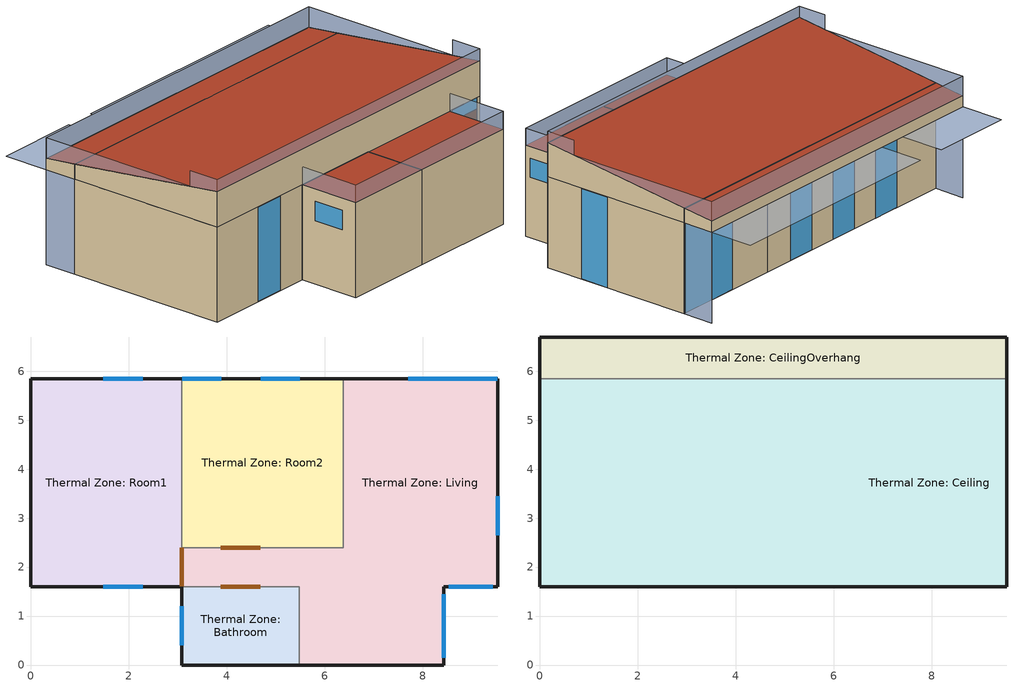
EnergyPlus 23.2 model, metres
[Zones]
Thermal Zone: Bathroom
 floor ground (Floor): 5.48,1.6 5.48,0 3.08,0 3.08,1.6 z0
 wall outside (Exterior Wall): 3.08,1.6 3.08,0 5.48,0 z0:2.4
 wall to Thermal Zone: Living (Interior Wall): 5.48,0 5.48,1.6 3.08,1.6 z0:2.4
 window (Window): 3.08,1.2 3.08,0.4 z1.6:2.1
 door inside (Interior Door): 4.68,1.6 3.88,1.6 z0:2.1
 roof outside (Plane Roof): 5.48,0 5.48,1.6 3.08,1.6 3.08,0 z2.4
Thermal Zone: Living
 floor ground (Floor): 6.38,2.4 5.48,1.6 3.08,1.6 3.08,2.4 z0; 6.38,2.4 8.43,1.6 8.43,0 5.48,0 5.48,1.6 z0; 9.53,5.85 9.53,1.6 8.43,1.6 6.38,2.4 6.38,5.85 z0
 wall outside (Exterior Wall): 5.48,0 8.43,0 8.43,1.6 9.53,1.6 9.53,5.85 6.38,5.85 z0:2.4
 wall to Thermal Zone: Room1 (Interior Wall): 3.08,2.4 3.08,1.6 z0:2.4
 wall to Thermal Zone: Room2 (Interior Wall): 6.38,5.85 6.38,2.4 3.08,2.4 z0:2.4
 window (Window): 8.43,0.15 8.43,1.45 z1.6:2.1; 9.53,2.65 9.53,3.45 / 9.52,5.85 8.52,5.85 / 8.51,5.85 7.71,5.85 z0.01:2.39; 8.53,1.6 9.43,1.6 z2.11:2.39
 door inside (Interior Door): 3.08,2.39 3.08,1.61 / 4.68,2.4 3.88,2.4 z0:2.1
 door (Exterior Door): 8.53,1.6 9.43,1.6 z0:2.1
 roof outside (Plane Roof): 8.43,0 8.43,1.6 5.48,1.6 5.48,0 z2.4
Thermal Zone: Room1
 floor ground (Floor): 3.08,5.85 3.08,1.6 0,1.6 0,5.85 z0
 wall outside (Exterior Wall): 3.08,5.85 0,5.85 0,1.6 3.08,1.6 z0:2.4
 wall to Thermal Zone: Room2 (Interior Wall): 3.08,2.4 3.08,5.85 z0:2.4
 window (Window): 2.28,5.85 1.48,5.85 / 1.48,1.6 2.28,1.6 z0.01:2.39
Thermal Zone: Room2
 floor ground (Floor): 6.38,5.85 6.38,2.4 3.08,2.4 3.08,5.85 z0
 wall outside (Exterior Wall): 6.38,5.85 3.08,5.85 z0:2.4
 window (Window): 5.49,5.85 4.69,5.85 / 3.89,5.85 3.09,5.85 z0.01:2.39
Thermal Zone: Ceiling
 floor to Thermal Zone: Living (Interior Ceiling): 6.38,2.4 6.38,1.6 3.08,1.6 3.08,2.4 z2.4; 9.53,5.85 9.53,1.6 6.38,1.6 6.38,5.85 z2.4
 floor to Thermal Zone: Room1 (Interior Ceiling): 3.08,5.85 3.08,1.6 0,1.6 0,5.85 z2.4
 floor to Thermal Zone: Room2 (Interior Ceiling): 6.38,5.85 6.38,2.4 3.08,2.4 3.08,5.85 z2.4
 wall outside (Interior Ceiling): 9.53,1.6,3.3 9.53,1.6,2.4 9.53,5.85,2.4 9.53,5.85,2.78
 wall outside (Exterior Wall): 0,1.6 9.53,1.6 z2.4:3.3; 0,1.6,3.3 0,5.85,2.78 0,5.85,2.4 0,1.6,2.4
 wall to Thermal Zone: CeilingOverhang (Exterior Wall): 9.53,5.85 0,5.85 z2.4:2.78
 roof outside (Traking Roof): 9.53,1.6,3.3 9.53,5.85,2.78 0,5.85,2.78 0,1.6,3.3
Thermal Zone: CeilingOverhang
 floor outside (Interior Ceiling): 9.53,6.7 9.53,5.85 0,5.85 0,6.7 z2.4
 wall outside (Interior Ceiling): 9.53,6.7 0,6.7 z2.4:2.68; 9.53,5.85,2.78 9.53,5.85,2.4 9.53,6.7,2.4 9.53,6.7,2.68; 0,5.85,2.78 0,6.7,2.68 0,6.7,2.4 0,5.85,2.4
 roof outside (Traking Roof): 9.53,5.85,2.78 9.53,6.7,2.68 0,6.7,2.68 0,5.85,2.78
shading: 0,6.7 0,5.85 / 9.53,5.85 9.53,6.7 z0:2.4; 0,1.6 9.53,1.6 z3.3:3.6; 9.53,6.7 0,6.7 z2.68:3.2; 3.08,1.6 3.08,0 / 3.08,0 8.43,0 / 8.43,0 8.43,1.6 z2.4:2.85; 9.53,2.4,3.2 9.53,6.7,2.68 9.53,6.7,3.2; 0,6.7,3.2 0,6.7,2.68 0,2.4,3.2; 0,2.4,3.6 0,2.4,3.2 0,1.6,3.3 0,1.6,3.6; 9.53,1.6,3.6 9.53,1.6,3.3 9.53,2.4,3.2 9.53,2.4,3.6; 9.53,6.7 9.53,7.9 3.08,7.9 3.08,6.7 z2.4; 2.28,6.7 2.28,7.9 0,7.9 0,6.7 z2.4
[Building]
Building 1
[Site:Location]
Site 1: Elevation=0; Latitude=0; Longitude=0; Time zone=0
[Construction]
Exterior Door: chapa, Polisocianurato Puerta
Exterior Wall: Revestimiento Ext, OSB 11mm, EPS 20mm, Lana de Vidrio, OSB 11mm, placa_yeso
Floor: contrapiso, Caramico
Interior Ceiling: placa_yeso
Interior Door: Madera Puerta
Interior Wall: placa_yeso, Lana de Vidrio, placa_yeso
Plane Roof: Membrana Geotextil, Mortero Nivel, EPS 20mm, OSB 11mm, OSB 11mm, EPS 90mm, placa_yeso
Traking Roof: chapa, Polisocianurato, chapa
Window: Clear 3mm, Window Air, Clear 3mm
[Material]
Name | Conductivity | Density | Roughness | Solar absorptance | Specific heat | Thermal absorptance | Thickness | Visible absorptance
Caramico | 2 | 2000 | Smooth | 0.4 | 800 | 0.3 | 0.002 | 0.4
EPS 20mm | 0.035 | 25 | MediumSmooth | 0.8 | 1500 | 0.98 | 0.02 | 0.7
EPS 90mm | 0.035 | 25 | MediumSmooth | 0.8 | 1500 | 0.98 | 0.09 | 0.7
Lana de Vidrio | 0.0432 | 91 | MediumRough | 0.5 | 837 | 0.9 | 0.05 | 0.5
Madera Puerta | 0.15 | 608 | MediumSmooth | 0.5 | 1630 | 0.9 | 0.0254 | 0.5
Membrana Geotextil | 0.5 | 900 | Smooth | 0.5 | 1200 | 0.9 | 0.002 | 0.4
Mortero Nivel | 0.4 | 750 | Smooth | 0.3 | 1350 | 0.6 | 0.05 | 0.3
OSB 11mm | 0.15 | 750 | MediumRough | 0.3 | 1800 | 0.8 | 0.011 | 0.2
Polisocianurato | 0.03 | 35 | Smooth | 0.8 | 1300 | 0.9 | 0.08 | 0.7
Polisocianurato Puerta | 0.03 | 35 | Smooth | 0.8 | 1300 | 0.9 | 0.025 | 0.7
Revestimiento Ext | 0.4 | 1000 | MediumRough | 0.7 | 1500 | 0.95 | 0.005 | 0.6
chapa | 45.28 | 7824 | Smooth | 0.7 | 500 | 0.9 | 0.0008 | 0.7
contrapiso | 1.7296 | 2243 | MediumRough | 0.65 | 837 | 0.9 | 0.2033 | 0.65
placa_yeso | 0.16 | 784.9 | Smooth | 0.4 | 830 | 0.9 | 0.0127 | 0.4
[WindowMaterial:Gas]
Window Air: Gas type=Air; Thickness=0.0127
[WindowMaterial:Glazing]
Clear 3mm: Back side infrared hemispherical emissivity=0.84; Back side solar reflectance at normal incidence=0; Back side visible reflectance at normal incidence=0; Conductivity=0.9; Dirt correction factor for solar and visible transmittance=1; Front side infrared hemispherical emissivity=0.84; Front side solar reflectance at normal incidence=0.075; Front side visible reflectance at normal incidence=0.081; Infrared transmittance at normal incidence=0; Optical data type=SpectralAverage; Solar diffusing=No; Solar transmittance at normal incidence=0.837; Thickness=0.003; Visible transmittance at normal incidence=0.898
[ElectricEquipment] Design level calculation method=EquipmentLevel
Name | Design level | End use subcategory | Fraction radiant | Schedule | Zone or zonelist or space or spacelist
Computadora | 65 | School | 0.3 | computer_schedule | Room2
Musica | 1000 | Entertainment |  | music_schedule | Living
Television | 85 | Entertainment |  | televisor_schedule | Living
[GasEquipment]
Horno: Carbon dioxide generation rate=3.45e-08; Design level=4000; Design level calculation method=EquipmentLevel; End use subcategory=Cook; Schedule=kitchen_schedule; Zone or zonelist or space or spacelist=Living
[Lights] Design level calculation method=LightingLevel; Fraction replaceable=1; Return air fraction calculated from plenum temperature=No; Schedule=light_year
Name | End use subcategory | Lighting level | Zone or zonelist or space or spacelist
Bathroom Light | Clean | 60 | Thermal Zone: Bathroom
Kitchen Light | Cook | 100 | Thermal Zone: Living
Living Light | Entertainment | 250 | Thermal Zone: Living
Room1 Light | General | 40 | Thermal Zone: Room1
Room2 Light | General | 20 | Thermal Zone: Room2
[People] Air velocity schedule=air_velocity; Carbon dioxide generation rate=3.82e-08; Clothing insulation calculation method=DynamicClothingModelASHRAE55; Clothing insulation calculation method schedule=clo_mode; Fraction radiant=0.3; Mean radiant temperature calculation type=ZoneAveraged; Number of people calculation method=People; Thermal comfort model 1 type=Fanger; Work efficiency schedule=Work Efficiency
Name | Activity level schedule | Number of people | Number of people schedule | Zone or zonelist or space or spacelist | Cold stress temperature threshold | Enable ashrae 55 comfort warnings | Heat stress temperature threshold | Sensible heat fraction
Living Occupancy | activity_living | 3 | occupancy_living | Thermal Zone: Living
Room1 Occupancy | activity_room1 | 2 | occupancy_room1 | Thermal Zone: Room1 | 15.56 | No | 30 | Autocalculate
Room2 Occupancy | activity_room2 | 1 | occupancy_room2 | Thermal Zone: Room2 | 15.56 | No | 30 | Autocalculate
[Space] Space type=189.1-2009 - Office - OpenOffice - CZ4-8
Name | Zone
Bathroom | Thermal Zone: Bathroom
Ceiling | Thermal Zone: Ceiling
CeilingOverhang | Thermal Zone: CeilingOverhang
Living | Thermal Zone: Living
Room1 | Thermal Zone: Room1
Room2 | Thermal Zone: Room2
[Zone] Multiplier=1; Part of total floor area=Yes
Thermal Zone: Bathroom; Thermal Zone: Ceiling; Thermal Zone: CeilingOverhang; Thermal Zone: Living; Thermal Zone: Room1; Thermal Zone: Room2
[Schedule:Compact]
Work Efficiency: Through: 12/31, For: Alldays, Until: 24:00, 0
air_velocity: Through: 12/31, For: Alldays, Until: 7:00, 0.1, Until 15:00, 0.1, Until 19:00, 0.1, Until 24:00, 0.1
computer_schedule: Through: 12/15, For: WeekDays, Until: 8:00, 0, Until: 17:00, 1, Until: 24:00, 0, For: AllOtherDays, Until: 24:00, 0, Through: 12/31, For: AllDays, Until: 24:00, 0
kitchen_schedule: Through: 12/31, For: AllDays, Until: 7:00, 0, Until: 8:00, 0.1, Until: 15:00, 0, Until: 16:00, 1, Until: 17:00, 0, Until: 18:00, 0.5, Until: 21:00, 0, Until: 21:00, 1, Until: 24:00, 0
music_schedule: Through: 12/31, For: WeekDays, Until: 19:00, 0, Until: 21:00, 0.5, Until: 24:00, 0, For: AllOtherDays, Until: 12:00, 0, Until: 21:00, 0.7, Until: 24:00, 0
televisor_schedule: Through: 12/31, For: WeekDays, Until: 19:00, 0, Until: 21:00, 1, Until: 24:00, 0, For: AllOtherDays, Until: 12:00, 0, Until: 21:00, 1, Until: 24:00, 0
[Schedule:Constant]
clo_mode: Hourly value=2
[Schedule:Day:Hourly]
living_saturday: 0, 0, 0, 0, 0, 0, 0, 0, 0.4, 1, 0.6, 0.6, 1, 1, 0.1, 0.9, 0.7, 0.7, 0.9, 1, 1, 0.6, 0.6, 0
living_saturday_activity: 70, 70, 70, 70, 70, 70, 70, 70, 171, 190, 250, 250, 171, 190, 126, 126, 126, 126, 171, 190, 171, 126, 126, 70
living_sunday: 0, 0, 0, 0, 0, 0, 0, 0.4, 1, 0, 0, 0, 0, 0, 0, 0, 0.4, 0.7, 0.9, 1, 0.4, 0, 0, 0
living_sunday_activity: 70, 70, 70, 70, 70, 70, 70, 171, 190, 70, 70, 70, 70, 70, 70, 70, 250, 126, 126, 176, 190, 70, 70, 70
living_weekday: 0, 0, 0, 0, 0, 0, 0.4, 0.55, 0, 0, 0, 0, 0, 0, 0.3, 0.55, 0.59, 0.95, 0.6, 0.6, 1, 1, 0.55, 0
living_weekday_activity: 70, 70, 70, 70, 70, 70, 171, 190, 70, 70, 70, 70, 70, 70, 176, 190, 250, 126, 126, 126, 185, 176, 190, 70
room1_saturday: 1, 1, 1, 1, 1, 1, 1, 1, 1, 0.4, 0, 0.1, 0.1, 0, 0, 0.9, 0.05, 0.1, 0.1, 0, 0, 0, 0.1, 0.5
room1_saturday_activity: 72, 72, 72, 72, 72, 72, 72, 72, 72, 72, 70, 126, 126, 70, 70, 99, 99, 99, 126, 70, 70, 70, 99, 72
room1_sunday: 1, 1, 1, 1, 1, 1, 1, 1, 0.3, 0, 0, 0, 0, 0, 0, 0, 0, 0.1, 0, 0, 0, 0.1, 1, 1
room1_sunday_activity: 72, 72, 72, 72, 72, 72, 72, 72, 72, 70, 70, 70, 70, 70, 70, 70, 70, 80, 70, 70, 70, 99, 72, 72
room1_weekday: 1, 1, 1, 1, 1, 1, 1, 0.5, 0.3, 0, 0, 0, 0, 0, 0, 0.1, 0, 0.1, 0, 0, 0, 0, 0.2, 1
room1_weekday_activity: 72, 72, 72, 72, 72, 72, 72, 72, 72, 70, 70, 70, 70, 70, 70, 126, 70, 126, 70, 70, 70, 70, 99, 72
room2_saturday_activity: 72, 72, 72, 72, 72, 72, 72, 72, 72, 72, 70, 126, 126, 70, 70, 80, 80, 126, 126, 70, 70, 70, 72, 72
room2_sunday_activity: 72, 72, 72, 72, 72, 72, 72, 72, 72, 70, 70, 70, 70, 70, 70, 70, 70, 126, 126, 126, 70, 99, 72, 72
room2_weekday1_activity: 72, 72, 72, 72, 72, 72, 72, 72, 72, 70, 70, 70, 70, 70, 70, 126, 126, 99, 99, 70, 70, 70, 72, 72
room2_weekday2_activity: 72, 72, 72, 72, 72, 72, 72, 72, 72, 70, 70, 70, 70, 70, 70, 126, 126, 70, 70, 70, 70, 70, 72, 72
summer_weekday: 0, 0, 0, 0, 0, 0.5, 0.2, 0, 0, 0, 0, 0, 0, 0, 0, 0, 0, 0, 0, 0.5, 1, 1, 0.8, 0.3
summer_weekend: 0, 0, 0, 0, 0, 0, 0, 0, 0, 0, 0, 0, 0, 0, 0, 0, 0, 0, 0.2, 0.5, 1, 1, 1, 0.5
winter_weekday: 0, 0, 0, 0, 0, 0.5, 0.5, 0.5, 0.2, 0, 0, 0, 0, 0, 0, 0, 0, 0.2, 0.7, 1, 1, 1, 0.8, 0.3
winter_weekend: 0, 0, 0, 0, 0, 0, 0, 0, 0, 0, 0, 0, 0, 0, 0, 0, 0, 0.5, 0.5, 0.8, 1, 1, 1, 0.5
[Schedule:Week:Daily]
activity_living_week: living_sunday_activity, living_weekday_activity, living_weekday_activity, living_weekday_activity, living_weekday_activity, living_weekday_activity, living_saturday_activity, living_sunday_activity, living_weekday_activity, living_weekday_activity, living_weekday_activity, living_weekday_activity
activity_room1_week: room1_sunday_activity, room1_weekday_activity, room1_weekday_activity, room1_weekday_activity, room1_weekday_activity, room1_weekday_activity, room1_saturday_activity, room1_sunday_activity, room1_weekday_activity, room1_weekday_activity, room1_weekday_activity, room1_weekday_activity
activity_room2_week: room2_sunday_activity, room2_weekday1_activity, room2_weekday2_activity, room2_weekday1_activity, room2_weekday2_activity, room2_weekday1_activity, room2_saturday_activity, room2_sunday_activity, room2_weekday1_activity, room2_weekday1_activity, room2_weekday1_activity, room2_weekday2_activity
living_week: living_sunday, living_weekday, living_weekday, living_weekday, living_weekday, living_weekday, living_saturday, living_sunday, living_weekday, living_weekday, living_weekday, living_weekday
room1_week: room1_sunday, room1_weekday, room1_weekday, room1_weekday, room1_weekday, room1_weekday, room1_saturday, room1_sunday, room1_weekday, room1_weekday, room1_weekday, room1_weekday
summer_week: summer_weekend, summer_weekday, summer_weekday, summer_weekday, summer_weekday, summer_weekday, summer_weekend, summer_weekend, summer_weekday, winter_weekday, summer_weekday, summer_weekend
winter_week: winter_weekend, winter_weekday, winter_weekday, winter_weekday, winter_weekday, winter_weekday, winter_weekend, winter_weekend, summer_weekday, winter_weekday, winter_weekday, winter_weekend
[Schedule:Year]
activity_living: activity_living_week, 1, 1, 12, 31
activity_room1: activity_room1_week, 1, 1, 12, 31
activity_room2: activity_room2_week, 1, 1, 12, 31
light_year: summer_week, 1, 1, 5, 14, winter_week, 5, 15, 10, 14, summer_week, 10, 15, 12, 31
occupancy_living: living_week, 1, 1, 12, 31
occupancy_room1; occupancy_room2: room1_week, 1, 1, 12, 31
[AirflowNetwork:MultiZone:Component:SimpleOpening] Air mass flow exponent when opening is closed=0.65; Minimum density difference for two way flow=0.001
Name | Air mass flow coefficient when opening is closed | Discharge coefficient
DoorOpening | 0.00125 | 1
WindowOpening | 0.00058 | 2
[AirflowNetwork:MultiZone:ExternalNode] External node height=1.524
Name | Wind pressure coefficient curve
EFacade | EFacade_WPCValue
NFacade | NFacade_WPCValue
SFacade | SFacade_WPCValue
WFacade | WFacade_WPCValue
[AirflowNetwork:MultiZone:ReferenceCrackConditions]
ReferenceCrackConditions: Reference barometric pressure=101325; Reference humidity ratio=0.005; Reference temperature=20
[AirflowNetwork:MultiZone:Surface] Equivalent rectangle aspect ratio=1; Equivalent rectangle method=PolygonHeight; Indoor and outdoor enthalpy difference upper limit for minimum venting open factor=300000; Indoor and outdoor temperature difference upper limit for minimum venting open factor=100; Ventilation control mode=Constant; Window door opening factor or crack factor=1
Name | Leakage component | Surface | Venting availability schedule
AirflowNetwork:MultiZone:Surface 1 | WindowOpening | room1_N_window | Always Off Discrete
AirflowNetwork:MultiZone:Surface 2 | WindowOpening | room1_S_window | Always Off Discrete
AirflowNetwork:MultiZone:Surface 3 | WindowOpening | Bathroom_W_window | Always Off Discrete
AirflowNetwork:MultiZone:Surface 4 | WindowOpening | kitchen_E_window | Always Off Discrete
AirflowNetwork:MultiZone:Surface 5 | WindowOpening | living_E_window | Always Off Discrete
AirflowNetwork:MultiZone:Surface 6 | WindowOpening | living_NE_window | Always Off Discrete
AirflowNetwork:MultiZone:Surface 7 | WindowOpening | living_NW_window | Always Off Discrete
AirflowNetwork:MultiZone:Surface 8 | DoorOpening | living_door | Always Off Discrete
AirflowNetwork:MultiZone:Surface 9 | WindowOpening | room2_NE_window | Always Off Discrete
AirflowNetwork:MultiZone:Surface 10 | CR Bathroom | Bathroom_S_wall | Always On Discrete
AirflowNetwork:MultiZone:Surface 11 | CR Kitchen | kitchen_S_wall | Always On Discrete
AirflowNetwork:MultiZone:Surface 12 | WindowOpening | room2_NW_window | Always Off Discrete
AirflowNetwork:MultiZone:Surface 13 | DoorOpening | hall_room1_door | Always Off Discrete
AirflowNetwork:MultiZone:Surface 14 | DoorOpening | hall_room2_door | Always Off Discrete
AirflowNetwork:MultiZone:Surface 15 | DoorOpening | hall_Bathroom_door | Always Off Discrete
[AirflowNetwork:MultiZone:Surface:Crack] Air mass flow exponent=0.677; Reference crack conditions=ReferenceCrackConditions
Name | Air mass flow coefficient at reference conditions
CR Bathroom | 0.015
CR Kitchen | 0.01
[AirflowNetwork:MultiZone:WindPressureCoefficientArray]
Every 30 Degrees: Wind direction 1=0; Wind direction 2=30; Wind direction 3=60; Wind direction 4=90; Wind direction 5=120; Wind direction 6=150; Wind direction 7=180; Wind direction 8=210; Wind direction 9=240; Wind direction 10=270; Wind direction 11=300; Wind direction 12=330
[AirflowNetwork:MultiZone:WindPressureCoefficientValues] Airflownetwork multizone windpressurecoefficientarray=Every 30 Degrees
Name | Wind pressure coefficient value 1 | Wind pressure coefficient value 2 | Wind pressure coefficient value 3 | Wind pressure coefficient value 4 | Wind pressure coefficient value 5 | Wind pressure coefficient value 6 | Wind pressure coefficient value 7 | Wind pressure coefficient value 8 | Wind pressure coefficient value 9 | Wind pressure coefficient value 10 | Wind pressure coefficient value 11 | Wind pressure coefficient value 12
EFacade_WPCValue | -0.56 | 0.04 | 0.48 | 0.6 | 0.48 | 0.04 | -0.56 | -0.56 | -0.42 | -0.37 | -0.42 | -0.56
NFacade_WPCValue | 0.6 | 0.48 | 0.04 | -0.56 | -0.56 | -0.42 | -0.37 | -0.42 | -0.56 | -0.56 | 0.04 | 0.48
SFacade_WPCValue | -0.37 | -0.42 | -0.56 | -0.56 | 0.04 | 0.48 | 0.6 | 0.48 | 0.04 | -0.56 | -0.56 | -0.42
WFacade_WPCValue | -0.56 | -0.56 | -0.42 | -0.37 | -0.42 | -0.56 | -0.56 | 0.04 | 0.48 | 0.6 | 0.48 | 0.04
[AirflowNetwork:MultiZone:Zone] Facade width=9.95; Indoor and outdoor enthalpy difference upper limit for minimum venting open factor=300000; Indoor and outdoor temperature difference upper limit for minimum venting open factor=100; Single sided wind pressure coefficient algorithm=Standard; Ventilation control mode=Constant
Name | Zone
AirflowNetwork:MultiZone:Zone 1 | Thermal Zone: Room1
AirflowNetwork:MultiZone:Zone 2 | Thermal Zone: Bathroom
AirflowNetwork:MultiZone:Zone 3 | Thermal Zone: Room2
AirflowNetwork:MultiZone:Zone 4 | Thermal Zone: Living
[AirflowNetwork:SimulationControl]
AirFlowControl: Absolute airflow convergence tolerance=1e-06; Airflownetwork control=MultizoneWithoutDistribution; Allow unsupported zone equipment=No; Building type=LowRise; Convergence acceleration limit=0; Do distribution duct sizing calculation=No; Height dependence of external node temperature=No; Height selection for local wind pressure calculation=ExternalNode; Initialization type=ZeroNodePressures; Maximum number of iterations=500; Ratio of building width along short axis to width along long axis=0.67; Relative airflow convergence tolerance=0.0001; Solver=SkylineLU; Wind pressure coefficient type=Input
